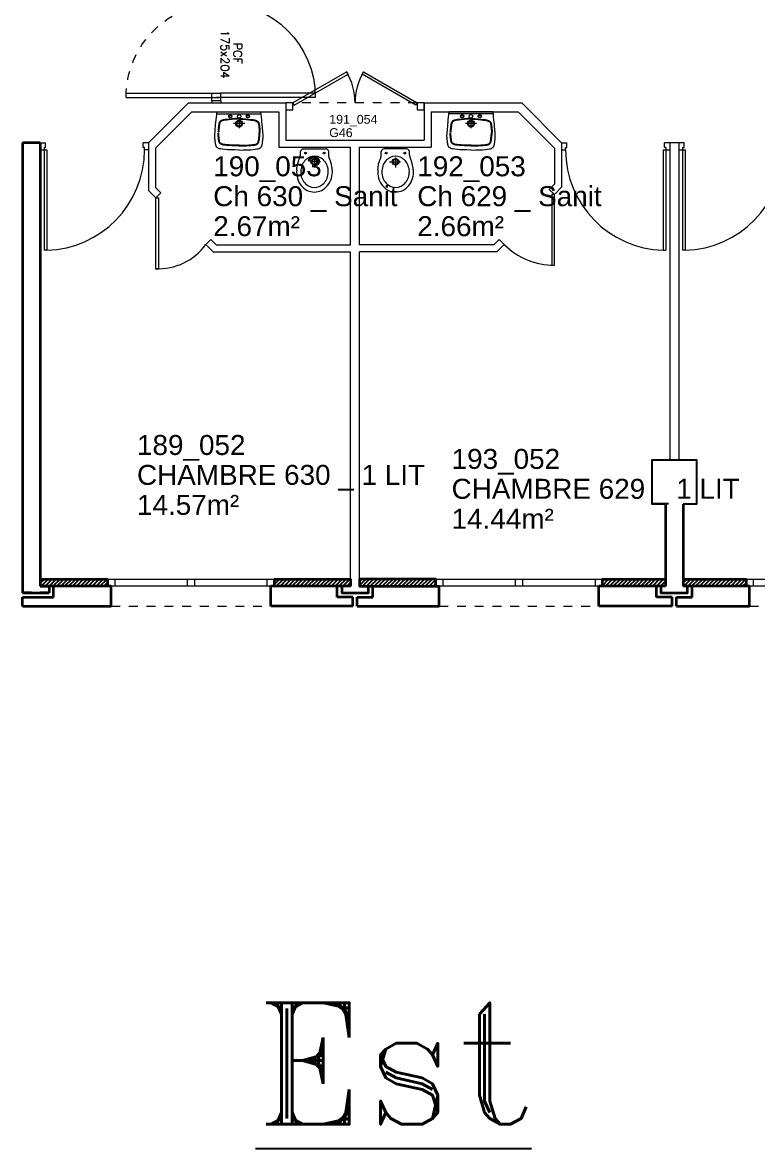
# Model space of a CAD drawing. Header units: metres. Extents: x -8 to 211, y -5 to 116.
# Drawn here: x 187.25 to 195.54, y 42.68 to 55.38 of the extents above; entities that cross this region are included whole.
import ezdxf
from ezdxf.enums import TextEntityAlignment as Align

# ---------------------------------------------------------------- set-up
doc = ezdxf.new("R2010")
doc.units = ezdxf.units.M
doc.header["$LTSCALE"] = 0.6
doc.header["$MEASUREMENT"] = 0
for name, pattern in [('CACHÉ', [0.25, 0.125, -0.125]), ('CONTINU', [0]), ('POINTILLÉS', [0.1, 0.05, -0.05])]:
    doc.linetypes.add(name, pattern=pattern)
doc.layers.get('0').update_dxf_attribs({"linetype": 'CONTINUOUS'})
for name, color, linetype in [('002 poteaux', 7, 'CONTINUOUS'), ('004 isolation', 7, 'CONTINUOUS'), ('006 sanitaire', 5, 'CONTINUOUS'), ('A_Etiqu_Gaine', 8, 'CONTINUOUS'), ('A_Etiqu_Gaine_ancien', 8, 'CONTINUOUS'), ('A_Etiqu_Gaine_code', 8, 'CONTINUOUS'), ('A_Etiqu_Local', 8, 'CONTINUOUS')]:
    doc.layers.add(name, color=color, linetype=linetype)
for name, color, linetype, lineweight in [('A_CHASS', 4, 'CONTINU', 20), ('A_MURS_CLOI', 7, 'CONTINU', 20), ('A_MURS_STRU', 7, 'CONTINU', 35), ('A_PORT', 8, 'CONTINUOUS', 0), ('A_SANI', 5, 'CONTINU', 0)]:
    doc.layers.add(name, color=color, linetype=linetype, lineweight=lineweight)
doc.styles.add('Attribut', font='arial.ttf')
doc.styles.add('ROMANS8', font='romans8', dxfattribs={"height": 10})
doc.styles.add('ROMANT', font='ROMANT')

# ---------------------------------------------------------------- blocks, each defined once
blk = doc.blocks.new('A_Etiqu_Local')
at = {"style": 'Attribut', "flags": 1}
for tag, p in [('CODE_HOPITAL', (-0.446, 1.974)), ('CODE_SITE', (-0.446, 1.749)), ('CODE_BATIMENT', (-0.446, 1.524)), ('CODE_SECTEUR', (-0.446, 1.299)), ('CODE_ETAGE', (-0.446, 1.074)), ('NOM_NORMALISE', (-0.446, -0.843)), ('SECTEUR_ACTIVITE', (-0.446, -1.068)), ('SOUS_SECTEUR_ACTIVITE', (-0.446, -1.293)), ('VOLUME', (-0.446, -1.518)), ('SERVICE', (-0.446, -1.743)), ('CODE_UG', (-0.446, -1.968)), ('CODE_UA', (-0.446, -2.193)), ('CODE_POLE', (-0.446, -2.418)), ('OCCUPANT_EXTERNE', (-0.446, -2.643)), ('DISPONIBILITE', (-0.446, -2.868)), ('ACCES_HANDICAPES', (-0.446, -3.093)), ('NATURE_SOL', (-0.446, -3.318)), ('RISQUE_LABORATOIRE', (-0.446, -3.543)), ('AMIANTE', (-0.446, -3.768))]:
    blk.add_attdef(tag, p, '', height=0.15, dxfattribs=at)
at = {"layer": 'A_Etiqu_Local', "style": 'Attribut'}
for tag, p in [('CODE_PIECE', (-0.448, 0.533)), ('NOM_USAGE', (-0.448, 0.195)), ('SURFACE', (-0.448, -0.142))]:
    blk.add_attdef(tag, p, '', height=0.225, dxfattribs=at)
blk = doc.blocks.new('A_Etiqu_Gaine')
at = {"style": 'Attribut', "flags": 1}
for tag, p in [('CODE_HOPITAL', (-0.432, 0.865)), ('CODE_SITE', (-0.432, 0.715)), ('CODE_BATIMENT', (-0.432, 0.565)), ('CODE_SECTEUR', (-0.432, 0.415)), ('CODE_ETAGE', (-0.432, 0.265)), ('NOM_NORMALISE', (-0.432, -0.335)), ('SECTEUR_ACTIVITE', (-0.432, -0.485)), ('SOUS_SECTEUR_ACTIVITE', (-0.432, -0.635)), ('SURFACE', (-0.432, -0.785)), ('CODE_UG', (-0.432, -0.935)), ('CODE_POLE', (-0.432, -1.085)), ('AMIANTE', (-0.432, -1.235))]:
    blk.add_attdef(tag, p, '', height=0.1, dxfattribs=at)
at = {"layer": 'A_Etiqu_Gaine', "style": 'Attribut'}
blk.add_attdef('NOM_USAGE', (-0.432, -0.185), '', height=0.1, dxfattribs=at)
at = {"layer": 'A_Etiqu_Gaine_ancien', "style": 'Attribut'}
blk.add_attdef('CODE_PIECE_ANCIEN', (-0.432, 0.115), '', height=0.1, dxfattribs=at)
at = {"layer": 'A_Etiqu_Gaine_code', "style": 'Attribut'}
blk.add_attdef('CODE_PIECE', (-0.432, -0.035), '', height=0.1, dxfattribs=at)
blk = doc.blocks.new('BROCA2-G1127')
at = {"layer": '006 sanitaire', "linetype": 'Continuous'}
for points in [[(48.753517, 17.895912), (48.709555, 17.892946), (48.67232, 17.890017), (48.641202, 17.887107), (48.615589, 17.884195), (48.594871, 17.881265), (48.578435, 17.878295), (48.565672, 17.875267), (48.55597, 17.872162), (48.548718, 17.868961), (48.543304, 17.865645), (48.543304, 17.865645), (48.541104, 17.863934), (48.53918, 17.862162), (48.537502, 17.860303), (48.53604, 17.85833), (48.534764, 17.856216), (48.533642, 17.853934), (48.532644, 17.851457), (48.531741, 17.84876), (48.530901, 17.845814), (48.530094, 17.842593), (48.530094, 17.842593), (48.528502, 17.835279), (48.526946, 17.826909), (48.525451, 17.817635), (48.52404, 17.807608), (48.522739, 17.79698), (48.521572, 17.785902), (48.520565, 17.774527), (48.519741, 17.763005), (48.519127, 17.751488), (48.518745, 17.740128)], [(48.75016, 17.895912), (48.794119, 17.892946), (48.831351, 17.890017), (48.862467, 17.887107), (48.88808, 17.884195), (48.908798, 17.881265), (48.925234, 17.878295), (48.937998, 17.875267), (48.947701, 17.872162), (48.954954, 17.868961), (48.960367, 17.865645), (48.960367, 17.865645), (48.962567, 17.863934), (48.964491, 17.862162), (48.966168, 17.860303), (48.96763, 17.85833), (48.968906, 17.856216), (48.970027, 17.853934), (48.971024, 17.851457), (48.971927, 17.84876), (48.972766, 17.845814), (48.973572, 17.842593), (48.973572, 17.842593), (48.975163, 17.835281), (48.976717, 17.826927), (48.978212, 17.817694), (48.97962, 17.807748), (48.980918, 17.797253), (48.98208, 17.786374), (48.983082, 17.775275), (48.983897, 17.764122), (48.984502, 17.753078), (48.984871, 17.74231)]]:
    blk.add_lwpolyline(points, dxfattribs=at)
blk = doc.blocks.new('BROCA2-G1128')
at = {"layer": '006 sanitaire', "linetype": 'Continuous'}
for points in [[(48.753517, 17.59388), (48.709555, 17.594272), (48.67232, 17.59514), (48.641202, 17.596446), (48.615589, 17.598151), (48.594871, 17.600219), (48.578435, 17.60261), (48.565672, 17.605287), (48.55597, 17.608211), (48.548718, 17.611346), (48.543304, 17.614653), (48.543304, 17.614653), (48.541104, 17.616364), (48.53918, 17.618136), (48.537502, 17.619995), (48.53604, 17.621968), (48.534764, 17.624082), (48.533642, 17.626363), (48.532644, 17.628839), (48.531741, 17.631537), (48.530901, 17.634483), (48.530094, 17.637704), (48.530094, 17.637704), (48.528502, 17.645017), (48.526946, 17.653387), (48.525451, 17.662662), (48.52404, 17.672689), (48.522739, 17.683318), (48.521572, 17.694397), (48.520565, 17.705773), (48.519741, 17.717296), (48.519127, 17.728813), (48.518745, 17.740173)], [(48.75016, 17.59388), (48.794119, 17.594272), (48.831351, 17.59514), (48.862467, 17.596446), (48.88808, 17.598151), (48.908798, 17.600219), (48.925234, 17.60261), (48.937998, 17.605287), (48.947701, 17.608211), (48.954954, 17.611346), (48.960367, 17.614653), (48.960367, 17.614653), (48.962567, 17.616364), (48.964491, 17.618136), (48.966168, 17.619995), (48.96763, 17.621968), (48.968906, 17.624082), (48.970027, 17.626363), (48.971024, 17.628839), (48.971927, 17.631537), (48.972766, 17.634483), (48.973572, 17.637704), (48.973572, 17.637704), (48.975163, 17.645015), (48.976717, 17.65337), (48.978212, 17.662603), (48.97962, 17.67255), (48.980918, 17.683045), (48.98208, 17.693925), (48.983082, 17.705025), (48.983897, 17.716179), (48.984502, 17.727222), (48.984871, 17.737991)]]:
    blk.add_lwpolyline(points, dxfattribs=at)
blk = doc.blocks.new('BROCA2-G1126')
at = {"layer": '006 sanitaire'}
for name in ['BROCA2-G1127', 'BROCA2-G1128']:
    blk.add_blockref(name, (0, 0), dxfattribs=at)
blk = doc.blocks.new('-P175bt10')
at = {"layer": 'A_PORT', "linetype": 'Continuous'}
for p, q in [((0.041, 1.167), (0.041, 0.1)), ((0.087, 1.166), (0.087, 0.1)), ((1.662, 0.699), (1.662, 0.1)), ((1.709, 0.701), (1.709, 0.1)), ((0, 0.1), (0, 0)), ((0, 0.1), (0.041, 0.1)), ((0.041, 0.1), (0.087, 0.1)), ((0.041, 0.1), (0.041, 0.053)), ((0.041, -0.967), (0.041, 0.1)), ((0.087, -0.966), (0.087, 0.1)), ((1.662, 0.1), (1.709, 0.1)), ((1.662, -0.499), (1.662, 0.1)), ((1.709, 0.1), (1.709, 0.053)), ((1.75, 0.1), (1.709, 0.1)), ((1.709, -0.501), (1.709, 0.1)), ((1.75, 0.1), (1.75, 0))]:
    blk.add_line(p, q, dxfattribs=at)
at = {"layer": 'A_PORT'}
for p, q in [((0, 0), (0.087, 0)), ((1.75, 0), (1.662, 0))]:
    blk.add_line(p, q, dxfattribs=at)
at = {"layer": 'A_PORT', "linetype": 'Continuous'}
for centre, radius, start, end in [((0.041, 0.1), 1.067, 0, 90), ((1.709, 0.1), 0.601, 90, 180)]:
    blk.add_arc(centre, radius, start, end, dxfattribs=at)
at = {"layer": 'A_PORT', "linetype": 'CACHÉ'}
for centre, radius, start, end in [((0.041, 0.1), 1.067, 270, 0), ((1.709, 0.1), 0.601, 180, 270)]:
    blk.add_arc(centre, radius, start, end, dxfattribs=at)
at = {"layer": 'A_PORT', "linetype": 'Continuous', "style": 'ROMANS8'}
for tag, p in [('PCF', (0.537, 0.245)), ('175X204', (0.527, 0.102))]:
    blk.add_attdef(tag, text='', height=0.0933, dxfattribs=at).set_placement(p, align=Align.CENTER)

msp = doc.modelspace()

# ---------------------------------------------------------------- linework, layer by layer
at = {"layer": '002 poteaux', "color": 8, "linetype": 'Continuous'}
msp.add_lwpolyline([(194.5, 49.946), (194.35, 49.946), (194.35, 50.446), (194.85, 50.446), (194.85, 49.946), (194.7, 49.946)], dxfattribs=at)
at = {"layer": '004 isolation', "color": 8, "linetype": 'Continuous'}
for p, q in [((187.452, 49.101), (187.45, 49.099)), ((187.45, 49.055), (187.496, 49.101)), ((188.21, 49.101), (187.45, 49.101)), ((187.45, 49.101), (187.45, 49.021)), ((187.45, 49.021), (188.21, 49.021)), ((187.54, 49.101), (187.46, 49.021)), ((187.504, 49.021), (187.584, 49.101)), ((187.629, 49.101), (187.549, 49.021)), ((187.593, 49.021), (187.673, 49.101)), ((187.717, 49.101), (187.637, 49.021)), ((187.681, 49.021), (187.761, 49.101)), ((187.805, 49.101), (187.725, 49.021)), ((187.769, 49.021), (187.85, 49.101)), ((187.894, 49.101), (187.814, 49.021)), ((187.858, 49.021), (187.938, 49.101)), ((187.982, 49.101), (187.902, 49.021)), ((187.946, 49.021), (188.026, 49.101)), ((188.07, 49.101), (187.99, 49.021)), ((188.035, 49.021), (188.115, 49.101)), ((188.159, 49.101), (188.079, 49.021)), ((188.123, 49.021), (188.203, 49.101)), ((188.21, 49.064), (188.167, 49.021)), ((188.21, 49.021), (188.21, 49.101)), ((190.103, 49.101), (190.09, 49.088)), ((190.09, 49.043), (190.148, 49.101)), ((190.95, 49.101), (190.09, 49.101)), ((190.09, 49.101), (190.09, 49.021)), ((190.09, 49.021), (190.95, 49.021)), ((190.192, 49.101), (190.112, 49.021)), ((190.156, 49.021), (190.236, 49.101)), ((190.28, 49.101), (190.2, 49.021)), ((190.244, 49.021), (190.324, 49.101)), ((190.369, 49.101), (190.289, 49.021)), ((190.333, 49.021), (190.413, 49.101)), ((190.457, 49.101), (190.377, 49.021)), ((190.421, 49.021), (190.501, 49.101)), ((190.545, 49.101), (190.465, 49.021)), ((190.51, 49.021), (190.59, 49.101)), ((190.634, 49.101), (190.554, 49.021)), ((190.598, 49.021), (190.678, 49.101)), ((190.722, 49.101), (190.642, 49.021)), ((190.686, 49.021), (190.766, 49.101)), ((190.811, 49.101), (190.731, 49.021)), ((190.775, 49.021), (190.855, 49.101)), ((190.899, 49.101), (190.819, 49.021)), ((190.863, 49.021), (190.943, 49.101)), ((190.95, 49.064), (190.907, 49.021)), ((190.95, 49.021), (190.95, 49.101)), ((191.076, 49.101), (191.05, 49.075)), ((191.05, 49.031), (191.12, 49.101)), ((191.05, 49.021), (191.05, 49.101)), ((191.05, 49.101), (191.91, 49.101)), ((191.91, 49.021), (191.05, 49.021)), ((191.164, 49.101), (191.084, 49.021)), ((191.128, 49.021), (191.208, 49.101)), ((191.252, 49.101), (191.172, 49.021)), ((191.217, 49.021), (191.297, 49.101)), ((191.341, 49.101), (191.261, 49.021)), ((191.305, 49.021), (191.385, 49.101)), ((191.429, 49.101), (191.349, 49.021)), ((191.393, 49.021), (191.473, 49.101)), ((191.518, 49.101), (191.438, 49.021)), ((191.482, 49.021), (191.562, 49.101)), ((191.606, 49.101), (191.526, 49.021)), ((191.57, 49.021), (191.65, 49.101)), ((191.694, 49.101), (191.614, 49.021)), ((191.659, 49.021), (191.739, 49.101)), ((191.783, 49.101), (191.703, 49.021)), ((191.747, 49.021), (191.827, 49.101)), ((191.871, 49.101), (191.791, 49.021)), ((191.835, 49.021), (191.91, 49.096)), ((191.91, 49.052), (191.88, 49.021)), ((191.91, 49.101), (191.91, 49.021)), ((193.816, 49.101), (193.79, 49.075)), ((193.79, 49.031), (193.86, 49.101)), ((194.5, 49.101), (193.79, 49.101)), ((193.79, 49.101), (193.79, 49.021)), ((193.79, 49.021), (194.5, 49.021)), ((193.904, 49.101), (193.824, 49.021)), ((193.868, 49.021), (193.948, 49.101)), ((193.993, 49.101), (193.912, 49.021)), ((193.957, 49.021), (194.037, 49.101)), ((194.081, 49.101), (194.001, 49.021)), ((194.045, 49.021), (194.125, 49.101)), ((194.169, 49.101), (194.089, 49.021)), ((194.133, 49.021), (194.213, 49.101)), ((194.258, 49.101), (194.178, 49.021)), ((194.222, 49.021), (194.302, 49.101)), ((194.346, 49.101), (194.266, 49.021)), ((194.31, 49.021), (194.39, 49.101)), ((194.434, 49.101), (194.354, 49.021)), ((194.399, 49.021), (194.479, 49.101)), ((194.5, 49.078), (194.443, 49.021)), ((194.487, 49.021), (194.5, 49.034)), ((194.5, 49.021), (194.5, 49.101)), ((194.744, 49.101), (194.7, 49.058)), ((195.41, 49.101), (194.7, 49.101)), ((194.7, 49.101), (194.7, 49.021)), ((194.7, 49.021), (195.41, 49.021)), ((194.708, 49.021), (194.788, 49.101)), ((194.832, 49.101), (194.752, 49.021)), ((194.796, 49.021), (194.876, 49.101)), ((194.921, 49.101), (194.841, 49.021)), ((194.885, 49.021), (194.965, 49.101)), ((195.009, 49.101), (194.929, 49.021)), ((194.973, 49.021), (195.053, 49.101)), ((195.097, 49.101), (195.017, 49.021)), ((195.062, 49.021), (195.142, 49.101)), ((195.186, 49.101), (195.106, 49.021)), ((195.15, 49.021), (195.23, 49.101)), ((195.274, 49.101), (195.194, 49.021)), ((195.238, 49.021), (195.318, 49.101)), ((195.363, 49.101), (195.283, 49.021)), ((195.327, 49.021), (195.407, 49.101)), ((195.41, 49.06), (195.371, 49.021)), ((195.41, 49.021), (195.41, 49.101))]:
    msp.add_line(p, q, dxfattribs=at)
at = {"layer": 'A_CHASS', "color": 8, "linetype": 'Continuous'}
for p, q in [((190.09, 49.021), (188.21, 49.021)), ((193.79, 49.021), (191.91, 49.021)), ((197.29, 49.021), (195.41, 49.021))]:
    msp.add_line(p, q, dxfattribs=at)
at = {"layer": 'A_CHASS', "color": 8, "linetype": 'CACHÉ'}
for p, q in [((188.25, 48.796), (190.05, 48.796)), ((191.95, 48.796), (193.75, 48.796)), ((195.45, 48.796), (197.25, 48.796))]:
    msp.add_line(p, q, dxfattribs=at)
at = {"layer": 'A_CHASS', "color": 8, "linetype": 'Continuous'}
for points in [[(188.21, 49.021), (188.21, 49.101), (190.09, 49.101)], [(188.29, 49.101), (188.29, 49.021)], [(189.11, 49.021), (189.11, 49.101)], [(189.19, 49.101), (189.19, 49.021)], [(190.01, 49.021), (190.01, 49.101)], [(190.09, 49.101), (190.09, 49.021)], [(191.91, 49.021), (191.91, 49.101), (193.79, 49.101)], [(191.99, 49.101), (191.99, 49.021)], [(192.81, 49.021), (192.81, 49.101)], [(192.89, 49.101), (192.89, 49.021)], [(193.71, 49.021), (193.71, 49.101)], [(193.79, 49.101), (193.79, 49.021)], [(195.41, 49.021), (195.41, 49.101), (197.29, 49.101)], [(195.49, 49.101), (195.49, 49.021)]]:
    msp.add_lwpolyline(points, dxfattribs=at)
at = {"layer": 'A_MURS_CLOI', "color": 8, "linetype": 'Continuous'}
for p, q in [((188.67, 54.021), (189.12, 54.471)), ((189.12, 54.471), (190.22, 54.471)), ((190.22, 54.471), (190.22, 54.051)), ((191.78, 54.471), (191.78, 54.051)), ((191.78, 54.471), (192.88, 54.471)), ((193.33, 54.021), (192.88, 54.471)), ((188.75, 53.959), (189.161, 54.371)), ((189.161, 54.371), (190.14, 54.371)), ((190.14, 54.371), (190.14, 53.971)), ((191.86, 54.371), (191.86, 53.971)), ((191.86, 54.371), (192.839, 54.371)), ((193.25, 53.959), (192.839, 54.371)), ((188.67, 54.021), (188.67, 53.483)), ((188.75, 53.959), (188.75, 53.517)), ((190.14, 53.971), (190.95, 53.971)), ((190.22, 54.051), (191.78, 54.051)), ((190.95, 52.871), (190.95, 53.971)), ((191.05, 52.871), (191.05, 53.971)), ((191.05, 53.971), (191.86, 53.971)), ((193.25, 53.959), (193.25, 53.554)), ((193.33, 54.021), (193.33, 53.521)), ((194.55, 54.021), (194.55, 50.446)), ((194.65, 54.021), (194.65, 50.446)), ((188.67, 53.483), (188.752, 53.401)), ((188.75, 53.517), (188.808, 53.458)), ((188.752, 53.401), (188.808, 53.458)), ((193.25, 53.554), (193.191, 53.495)), ((193.248, 53.439), (193.191, 53.495)), ((193.33, 53.521), (193.248, 53.439)), ((189.317, 52.873), (189.374, 52.93)), ((189.317, 52.873), (189.4, 52.791)), ((189.374, 52.93), (189.433, 52.871)), ((189.433, 52.871), (190.95, 52.871)), ((192.567, 52.871), (191.05, 52.871)), ((192.626, 52.93), (192.567, 52.871)), ((192.682, 52.873), (192.6, 52.791)), ((189.4, 52.791), (190.95, 52.791)), ((190.95, 49.021), (190.95, 52.791)), ((191.05, 49.021), (191.05, 52.791)), ((192.6, 52.791), (191.05, 52.791))]:
    msp.add_line(p, q, dxfattribs=at)
at = {"layer": 'A_MURS_CLOI', "color": 8}
for p, q in [((189.385, 54.492), (189.385, 54.471)), ((189.485, 54.492), (189.485, 54.471)), ((192.682, 52.873), (192.626, 52.93))]:
    msp.add_line(p, q, dxfattribs=at)
at = {"layer": 'A_MURS_STRU', "color": 8, "linetype": 'Continuous'}
for p, q in [((187.45, 54.021), (187.25, 54.021)), ((187.25, 54.021), (187.25, 48.946)), ((187.45, 54.021), (187.45, 49.021)), ((194.5, 49.946), (194.5, 49.021)), ((194.7, 49.946), (194.7, 49.021)), ((188.25, 49.021), (187.45, 49.021)), ((187.55, 49.021), (187.55, 48.946)), ((187.6, 48.896), (187.6, 49.021)), ((188.25, 48.796), (188.25, 49.021)), ((190.95, 49.021), (190.05, 49.021)), ((190.05, 48.796), (190.05, 49.021)), ((190.8, 48.896), (190.8, 49.021)), ((191.2, 48.896), (191.2, 49.021)), ((191.95, 48.796), (191.95, 49.021)), ((194.5, 49.021), (193.75, 49.021)), ((193.75, 48.796), (193.75, 49.021)), ((194.4, 48.896), (194.4, 49.021)), ((195.45, 49.021), (194.7, 49.021)), ((194.8, 48.896), (194.8, 49.021)), ((195.45, 48.796), (195.45, 49.021)), ((187.25, 48.946), (187.55, 48.946)), ((187.25, 48.896), (187.6, 48.896)), ((187.25, 48.796), (187.25, 48.896)), ((190.975, 48.896), (190.8, 48.896)), ((190.975, 48.796), (190.975, 48.896)), ((191.025, 48.896), (191.2, 48.896)), ((191.025, 48.796), (191.025, 48.896)), ((194.575, 48.896), (194.4, 48.896)), ((194.575, 48.796), (194.575, 48.896)), ((194.625, 48.896), (194.8, 48.896)), ((194.625, 48.796), (194.625, 48.896)), ((187.25, 48.796), (188.25, 48.796)), ((190.975, 48.796), (190.05, 48.796)), ((191.025, 48.796), (191.95, 48.796)), ((194.575, 48.796), (193.75, 48.796)), ((194.625, 48.796), (195.45, 48.796))]:
    msp.add_line(p, q, dxfattribs=at)
at = {"layer": 'A_MURS_STRU', "color": 8, "linetype": 'POINTILLÉS'}
for p, q in [((187.45, 49.021), (187.55, 49.021)), ((187.55, 49.021), (187.55, 48.946)), ((187.55, 48.946), (187.25, 48.946))]:
    msp.add_line(p, q, dxfattribs=at)
at = {"layer": 'A_MURS_STRU', "color": 8, "linetype": 'Continuous'}
for points in [[(187.45, 49.101), (188.21, 49.101), (188.21, 49.021)], [(190.09, 49.021), (190.09, 49.101), (190.95, 49.101), (190.95, 49.021)], [(190.85, 49.021), (190.85, 48.946), (191.15, 48.946), (191.15, 49.021)], [(191.91, 49.021), (191.91, 49.101), (191.05, 49.101), (191.05, 49.021), (191.95, 49.021)], [(193.79, 49.021), (193.79, 49.101), (194.5, 49.101)], [(194.45, 49.021), (194.45, 48.946), (194.75, 48.946), (194.75, 49.021)], [(194.7, 49.101), (195.41, 49.101), (195.41, 49.021)]]:
    msp.add_lwpolyline(points, dxfattribs=at)
at = {"layer": 'A_PORT', "color": 8, "linetype": 'CACHÉ'}
msp.add_line((191.7, 54.471), (190.3, 54.471), dxfattribs=at)
at = {"layer": 'A_PORT', "color": 8, "linetype": 'Continuous'}
for p, q in [((187.45, 54.021), (187.45, 53.941)), ((187.45, 54.021), (187.51, 54.021)), ((187.494, 53.969), (187.494, 52.809)), ((187.494, 53.969), (187.51, 53.969)), ((187.51, 53.969), (187.51, 54.021)), ((188.61, 53.969), (188.61, 54.021)), ((188.67, 54.021), (188.61, 54.021)), ((188.626, 53.969), (188.61, 53.969)), ((188.626, 53.941), (188.626, 53.969)), ((188.67, 54.021), (188.67, 53.941)), ((193.33, 54.021), (193.33, 53.941)), ((193.33, 54.021), (193.39, 54.021)), ((193.374, 53.941), (193.374, 53.969)), ((193.374, 53.969), (193.39, 53.969)), ((193.39, 53.969), (193.39, 54.021)), ((194.49, 53.969), (194.49, 54.021)), ((194.71, 54.021), (194.49, 54.021)), ((194.506, 53.969), (194.49, 53.969)), ((194.506, 53.969), (194.506, 52.809)), ((194.55, 54.021), (194.55, 53.941)), ((194.65, 54.021), (194.65, 53.941)), ((194.694, 53.969), (194.694, 52.809)), ((194.694, 53.969), (194.71, 53.969)), ((194.71, 53.969), (194.71, 54.021)), ((187.45, 53.941), (187.524, 53.941)), ((187.524, 53.941), (187.524, 52.809)), ((188.67, 53.941), (188.626, 53.941)), ((193.33, 53.941), (193.374, 53.941)), ((194.476, 53.941), (194.476, 52.809)), ((194.476, 53.941), (194.55, 53.941)), ((194.65, 53.941), (194.724, 53.941)), ((194.724, 53.941), (194.724, 52.809)), ((188.752, 52.601), (188.752, 53.401)), ((188.752, 53.401), (188.782, 53.401)), ((188.782, 53.401), (188.782, 52.601)), ((193.218, 53.439), (193.218, 52.639)), ((193.248, 53.439), (193.218, 53.439)), ((193.248, 52.639), (193.248, 53.439)), ((187.524, 52.809), (187.494, 52.809)), ((194.476, 52.809), (194.506, 52.809)), ((194.724, 52.809), (194.694, 52.809)), ((188.782, 52.601), (188.752, 52.601)), ((193.218, 52.639), (193.248, 52.639))]:
    msp.add_line(p, q, dxfattribs=at)
for points in [[(190.315, 54.445), (190.921, 54.795), (190.906, 54.821), (190.3, 54.471)], [(191.685, 54.445), (191.079, 54.795), (191.094, 54.821), (191.7, 54.471)], [(190.22, 54.471), (190.22, 54.391), (190.3, 54.391), (190.3, 54.471)], [(191.7, 54.471), (191.7, 54.391), (191.78, 54.391), (191.78, 54.471)]]:
    msp.add_lwpolyline(points, close=True, dxfattribs=at)
for centre, radius, start, end in [((190.3, 54.471), 0.7, 360, 30), ((191.7, 54.471), 0.7, 150, 180), ((187.494, 53.941), 1.132, 271.5186, 360), ((194.506, 53.941), 1.132, 180, 268.4814), ((194.694, 53.941), 1.132, 271.5186, 360), ((188.777, 53.272), 0.672, 267.8149, 323.5142), ((193.248, 53.439), 0.8, 225, 270)]:
    msp.add_arc(centre, radius, start, end, dxfattribs=at)
at = {"layer": 'A_SANI', "color": 8}
for p, q in [((189.443, 54.371), (189.938, 54.371)), ((189.443, 54.346), (189.938, 54.346)), ((192.557, 54.371), (192.061, 54.371)), ((192.557, 54.346), (192.061, 54.346)), ((189.756, 54.237), (189.629, 54.237)), ((189.693, 54.288), (189.693, 54.186)), ((192.37, 54.237), (192.244, 54.237)), ((192.307, 54.288), (192.307, 54.186)), ((190.416, 53.951), (190.673, 53.951)), ((191.583, 53.951), (191.326, 53.951)), ((190.386, 53.919), (190.386, 53.922)), ((190.542, 53.854), (190.542, 53.742)), ((190.704, 53.919), (190.703, 53.922)), ((191.296, 53.919), (191.296, 53.922)), ((191.457, 53.854), (191.457, 53.742)), ((191.613, 53.919), (191.613, 53.922)), ((190.611, 53.806), (190.489, 53.806)), ((191.389, 53.806), (191.511, 53.806))]:
    msp.add_line(p, q, dxfattribs=at)
for points in [[(189.693, 53.939), (189.641, 53.94), (189.598, 53.941), (189.561, 53.943), (189.531, 53.945), (189.507, 53.948), (189.488, 53.951), (189.472, 53.954), (189.461, 53.958), (189.452, 53.962), (189.446, 53.967), (189.446, 53.967), (189.443, 53.969), (189.44, 53.972), (189.438, 53.975), (189.436, 53.977), (189.435, 53.98), (189.433, 53.984), (189.432, 53.987), (189.431, 53.992), (189.43, 53.996), (189.429, 54.001), (189.429, 54.001), (189.427, 54.006), (189.426, 54.012), (189.426, 54.018), (189.425, 54.024), (189.424, 54.031), (189.423, 54.037), (189.422, 54.044), (189.421, 54.05), (189.421, 54.057), (189.42, 54.063), (189.42, 54.063), (189.42, 54.069), (189.419, 54.074), (189.419, 54.08), (189.419, 54.086), (189.419, 54.091), (189.419, 54.097), (189.419, 54.103), (189.419, 54.11), (189.419, 54.116), (189.42, 54.124), (189.42, 54.124), (189.421, 54.14), (189.422, 54.159), (189.424, 54.179), (189.426, 54.202), (189.428, 54.226), (189.431, 54.252), (189.434, 54.28), (189.437, 54.309), (189.44, 54.339), (189.443, 54.371)], [(189.689, 53.939), (189.74, 53.94), (189.784, 53.941), (189.82, 53.943), (189.85, 53.945), (189.874, 53.948), (189.894, 53.951), (189.909, 53.954), (189.92, 53.958), (189.929, 53.962), (189.936, 53.967), (189.936, 53.967), (189.938, 53.969), (189.941, 53.972), (189.943, 53.975), (189.945, 53.977), (189.946, 53.98), (189.948, 53.984), (189.949, 53.987), (189.95, 53.992), (189.952, 53.996), (189.953, 54.001), (189.953, 54.001), (189.954, 54.006), (189.955, 54.012), (189.956, 54.018), (189.957, 54.024), (189.957, 54.031), (189.958, 54.037), (189.959, 54.044), (189.96, 54.05), (189.96, 54.057), (189.961, 54.063), (189.961, 54.063), (189.961, 54.069), (189.962, 54.074), (189.962, 54.08), (189.962, 54.086), (189.962, 54.091), (189.962, 54.097), (189.962, 54.103), (189.962, 54.11), (189.962, 54.116), (189.961, 54.124), (189.961, 54.124), (189.96, 54.14), (189.959, 54.159), (189.957, 54.179), (189.955, 54.202), (189.953, 54.226), (189.95, 54.252), (189.947, 54.28), (189.944, 54.309), (189.941, 54.339), (189.938, 54.371)], [(192.311, 53.939), (192.26, 53.94), (192.216, 53.941), (192.18, 53.943), (192.15, 53.945), (192.125, 53.948), (192.106, 53.951), (192.091, 53.954), (192.079, 53.958), (192.071, 53.962), (192.064, 53.967), (192.064, 53.967), (192.061, 53.969), (192.059, 53.972), (192.057, 53.975), (192.055, 53.977), (192.053, 53.98), (192.052, 53.984), (192.05, 53.987), (192.049, 53.992), (192.048, 53.996), (192.047, 54.001), (192.047, 54.001), (192.046, 54.006), (192.045, 54.012), (192.044, 54.018), (192.043, 54.024), (192.042, 54.031), (192.041, 54.037), (192.041, 54.044), (192.04, 54.05), (192.039, 54.057), (192.039, 54.063), (192.039, 54.063), (192.038, 54.069), (192.038, 54.074), (192.038, 54.08), (192.037, 54.086), (192.037, 54.091), (192.037, 54.097), (192.037, 54.103), (192.037, 54.11), (192.038, 54.116), (192.038, 54.124), (192.038, 54.124), (192.039, 54.14), (192.041, 54.159), (192.042, 54.179), (192.045, 54.202), (192.047, 54.226), (192.049, 54.252), (192.052, 54.28), (192.055, 54.309), (192.058, 54.339), (192.061, 54.371)], [(192.307, 53.939), (192.358, 53.94), (192.402, 53.941), (192.438, 53.943), (192.468, 53.945), (192.493, 53.948), (192.512, 53.951), (192.527, 53.954), (192.539, 53.958), (192.547, 53.962), (192.554, 53.967), (192.554, 53.967), (192.557, 53.969), (192.559, 53.972), (192.561, 53.975), (192.563, 53.977), (192.565, 53.98), (192.566, 53.984), (192.568, 53.987), (192.569, 53.992), (192.57, 53.996), (192.571, 54.001), (192.571, 54.001), (192.572, 54.006), (192.573, 54.012), (192.574, 54.018), (192.575, 54.024), (192.576, 54.031), (192.577, 54.037), (192.577, 54.044), (192.578, 54.05), (192.579, 54.057), (192.579, 54.063), (192.579, 54.063), (192.58, 54.069), (192.58, 54.074), (192.58, 54.08), (192.581, 54.086), (192.581, 54.091), (192.581, 54.097), (192.581, 54.103), (192.581, 54.11), (192.58, 54.116), (192.58, 54.124), (192.58, 54.124), (192.579, 54.14), (192.577, 54.159), (192.576, 54.179), (192.573, 54.202), (192.571, 54.226), (192.568, 54.252), (192.566, 54.28), (192.563, 54.309), (192.56, 54.339), (192.557, 54.371)], [(190.342, 53.715), (190.345, 53.735), (190.348, 53.752), (190.351, 53.767), (190.354, 53.78), (190.356, 53.792), (190.359, 53.802), (190.362, 53.811), (190.364, 53.818), (190.366, 53.825), (190.368, 53.831), (190.368, 53.831), (190.369, 53.833), (190.37, 53.836), (190.371, 53.838), (190.372, 53.84), (190.373, 53.843), (190.373, 53.845), (190.374, 53.847), (190.375, 53.849), (190.376, 53.851), (190.376, 53.853), (190.376, 53.853), (190.377, 53.855), (190.378, 53.857), (190.379, 53.859), (190.379, 53.862), (190.38, 53.864), (190.381, 53.866), (190.381, 53.868), (190.382, 53.871), (190.382, 53.873), (190.383, 53.875), (190.383, 53.875), (190.384, 53.88), (190.385, 53.884), (190.385, 53.888), (190.385, 53.893), (190.386, 53.897), (190.386, 53.901), (190.386, 53.906), (190.386, 53.91), (190.386, 53.915), (190.386, 53.919)], [(190.743, 53.715), (190.741, 53.735), (190.739, 53.752), (190.736, 53.767), (190.734, 53.78), (190.731, 53.792), (190.728, 53.802), (190.725, 53.811), (190.722, 53.818), (190.72, 53.825), (190.717, 53.831), (190.717, 53.831), (190.716, 53.833), (190.715, 53.836), (190.714, 53.838), (190.713, 53.84), (190.712, 53.843), (190.712, 53.845), (190.711, 53.847), (190.71, 53.849), (190.71, 53.851), (190.709, 53.853), (190.709, 53.853), (190.709, 53.855), (190.708, 53.857), (190.708, 53.859), (190.707, 53.862), (190.707, 53.864), (190.706, 53.866), (190.706, 53.868), (190.706, 53.871), (190.705, 53.873), (190.705, 53.875), (190.705, 53.875), (190.705, 53.88), (190.704, 53.884), (190.704, 53.888), (190.704, 53.893), (190.704, 53.897), (190.704, 53.901), (190.704, 53.906), (190.704, 53.91), (190.704, 53.915), (190.704, 53.919)], [(191.257, 53.715), (191.259, 53.735), (191.261, 53.752), (191.263, 53.767), (191.266, 53.78), (191.269, 53.792), (191.272, 53.802), (191.275, 53.811), (191.277, 53.818), (191.28, 53.825), (191.282, 53.831), (191.282, 53.831), (191.284, 53.833), (191.285, 53.836), (191.286, 53.838), (191.286, 53.84), (191.287, 53.843), (191.288, 53.845), (191.289, 53.847), (191.289, 53.849), (191.29, 53.851), (191.291, 53.853), (191.291, 53.853), (191.291, 53.855), (191.292, 53.857), (191.292, 53.859), (191.292, 53.862), (191.293, 53.864), (191.293, 53.866), (191.294, 53.868), (191.294, 53.871), (191.294, 53.873), (191.294, 53.875), (191.294, 53.875), (191.295, 53.88), (191.295, 53.884), (191.295, 53.888), (191.296, 53.893), (191.296, 53.897), (191.296, 53.901), (191.296, 53.906), (191.296, 53.91), (191.296, 53.915), (191.296, 53.919)], [(191.657, 53.715), (191.654, 53.735), (191.651, 53.752), (191.649, 53.767), (191.646, 53.78), (191.643, 53.792), (191.64, 53.802), (191.638, 53.811), (191.636, 53.818), (191.633, 53.825), (191.631, 53.831), (191.631, 53.831), (191.63, 53.833), (191.629, 53.836), (191.629, 53.838), (191.628, 53.84), (191.627, 53.843), (191.626, 53.845), (191.625, 53.847), (191.625, 53.849), (191.624, 53.851), (191.623, 53.853), (191.623, 53.853), (191.622, 53.855), (191.622, 53.857), (191.621, 53.859), (191.62, 53.862), (191.62, 53.864), (191.619, 53.866), (191.618, 53.868), (191.618, 53.871), (191.617, 53.873), (191.617, 53.875), (191.617, 53.875), (191.616, 53.88), (191.615, 53.884), (191.614, 53.888), (191.614, 53.893), (191.614, 53.897), (191.614, 53.901), (191.613, 53.906), (191.613, 53.91), (191.613, 53.915), (191.613, 53.919)]]:
    msp.add_lwpolyline(points, dxfattribs=at)
for points in [[(190.597, 53.529, 0.102556), (190.65, 53.567, 0.093461), (190.684, 53.622, 0.177131), (190.687, 53.759, 0.093461), (190.655, 53.815, 0.102556), (190.604, 53.855, 0.222936), (190.487, 53.857, 0.102556), (190.435, 53.82, 0.093461), (190.401, 53.764, 0.177283), (190.398, 53.628, 0.093461), (190.43, 53.571, 0.102556), (190.481, 53.532, 0.22278), (190.597, 53.529)], [(191.519, 53.532, 0.102556), (191.569, 53.571, 0.093461), (191.602, 53.628, 0.177029), (191.599, 53.764, 0.093461), (191.564, 53.82, 0.102556), (191.512, 53.857, 0.222834), (191.395, 53.855, 0.102556), (191.345, 53.815, 0.093461), (191.313, 53.759, 0.177185), (191.315, 53.622, 0.093461), (191.35, 53.567, 0.102556), (191.402, 53.529, 0.222941), (191.519, 53.532)], [(190.342, 53.715, 0.092772), (190.351, 53.619, 0.098236), (190.392, 53.539, 0.108258), (190.461, 53.484, 0.11669), (190.541, 53.465, 0.116228), (190.622, 53.484, 0.107322), (190.691, 53.539, 0.097518), (190.733, 53.62, 0.092603), (190.744, 53.715, 0.094447)], [(191.256, 53.715, 0.092603), (191.266, 53.62, 0.097518), (191.309, 53.539, 0.107322), (191.378, 53.484, 0.116228), (191.458, 53.465, 0.11669), (191.538, 53.484, 0.108258), (191.607, 53.539, 0.098236), (191.649, 53.619, 0.092772), (191.658, 53.715, 0.094013)]]:
    msp.add_lwpolyline(points, format="xyb", dxfattribs=at)
for centre, radius in [((189.593, 54.319), 0.0189), ((189.593, 54.319), 0.0144), ((189.693, 54.319), 0.0204), ((189.792, 54.319), 0.0189), ((189.792, 54.319), 0.0144), ((192.208, 54.319), 0.0189), ((192.208, 54.319), 0.0144), ((192.307, 54.319), 0.0204), ((192.407, 54.319), 0.0189), ((192.407, 54.319), 0.0144), ((189.693, 54.237), 0.0387), ((189.693, 54.237), 0.0274), ((192.307, 54.237), 0.0387), ((192.307, 54.237), 0.0274), ((190.44, 53.905), 0.0105), ((190.542, 53.806), 0.0383), ((190.542, 53.806), 0.0276), ((190.65, 53.905), 0.0105), ((191.35, 53.905), 0.0105), ((191.457, 53.806), 0.0383), ((191.457, 53.806), 0.0276), ((191.56, 53.905), 0.0105)]:
    msp.add_circle(centre, radius, dxfattribs=at)
for centre, start, end in [((190.416, 53.921), 90, 177.8165), ((190.673, 53.921), 2.1835, 90), ((191.326, 53.921), 90, 177.8165), ((191.583, 53.921), 2.1835, 90)]:
    msp.add_arc(centre, 0.03, start, end, dxfattribs=at)

# ---------------------------------------------------------------- block references
at = {"layer": 'A_Etiqu_Gaine', "color": 8}
msp.add_blockref('A_Etiqu_Gaine', (191.141, 54.27), dxfattribs=at).add_auto_attribs({'CODE_PIECE': '191_054', 'NOM_USAGE': 'G46'})
at = {"layer": 'A_Etiqu_Local', "color": 8}
ref = msp.add_blockref('A_Etiqu_Local', (189.85, 53.111), dxfattribs=at)
ref.add_attrib('CODE_PIECE', '190_053', (189.401, 53.643), dxfattribs={"height": 0.225, "style": 'Attribut'})
ref.add_attrib('NOM_USAGE', 'Ch 630 _ Sanit', (189.401, 53.306), dxfattribs={"height": 0.225, "style": 'Attribut'})
ref.add_attrib('SURFACE', '2.67m²', (189.401, 52.968), dxfattribs={"height": 0.225, "style": 'Attribut'})
ref = msp.add_blockref('A_Etiqu_Local', (192.15, 53.111), dxfattribs=at)
ref.add_attrib('CODE_PIECE', '192_053', (191.702, 53.643), dxfattribs={"height": 0.225, "style": 'Attribut'})
ref.add_attrib('NOM_USAGE', 'Ch 629 _ Sanit', (191.702, 53.306), dxfattribs={"height": 0.225, "style": 'Attribut'})
ref.add_attrib('SURFACE', '2.66m²', (191.702, 52.968), dxfattribs={"height": 0.225, "style": 'Attribut'})
ref = msp.add_blockref('A_Etiqu_Local', (188.99, 49.969), dxfattribs=at)
ref.add_attrib('CODE_PIECE', '189_052', (188.541, 50.501), dxfattribs={"height": 0.225, "style": 'Attribut'})
ref.add_attrib('NOM_USAGE', 'CHAMBRE 630 _ 1 LIT', (188.541, 50.164), dxfattribs={"height": 0.225, "style": 'Attribut'})
ref.add_attrib('SURFACE', '14.57m²', (188.541, 49.826), dxfattribs={"height": 0.225, "style": 'Attribut'})
ref = msp.add_blockref('A_Etiqu_Local', (192.537, 49.812), dxfattribs=at)
ref.add_attrib('CODE_PIECE', '193_052', (192.089, 50.344), dxfattribs={"height": 0.225, "style": 'Attribut'})
ref.add_attrib('NOM_USAGE', 'CHAMBRE 629 _ 1 LIT', (192.089, 50.007), dxfattribs={"height": 0.225, "style": 'Attribut'})
ref.add_attrib('SURFACE', '14.44m²', (192.089, 49.669), dxfattribs={"height": 0.225, "style": 'Attribut'})
at = {"layer": 'A_PORT', "color": 8}
ref = msp.add_blockref('-P175bt10', (189.385, 54.492), dxfattribs=dict(at, xscale=-1, rotation=270))
ref.add_attrib('175X204', '175x204', dxfattribs={"linetype": 'Continuous', "height": 0.0933, "rotation": 270, "style": 'ROMANS8'}).set_placement((189.487, 55.019), align=Align.CENTER)
ref.add_attrib('PCF', 'PCF', dxfattribs={"linetype": 'Continuous', "height": 0.0933, "rotation": 270, "style": 'ROMANS8'}).set_placement((189.629, 55.029), align=Align.CENTER)
at = {"layer": 'A_SANI', "color": 8, "xscale": -1, "rotation": 359.9936718497322}
for p in [(238.441, 36.391), (241.059, 36.391)]:
    msp.add_blockref('BROCA2-G1126', p, dxfattribs=at)

# ---------------------------------------------------------------- texts
at = {"color": 8, "linetype": 'Continuous', "style": 'ROMANT'}
msp.add_text('%%UEst', height=1.3694, dxfattribs=at).set_placement((189.879, 42.956))

doc.saveas('drawing.dxf')
